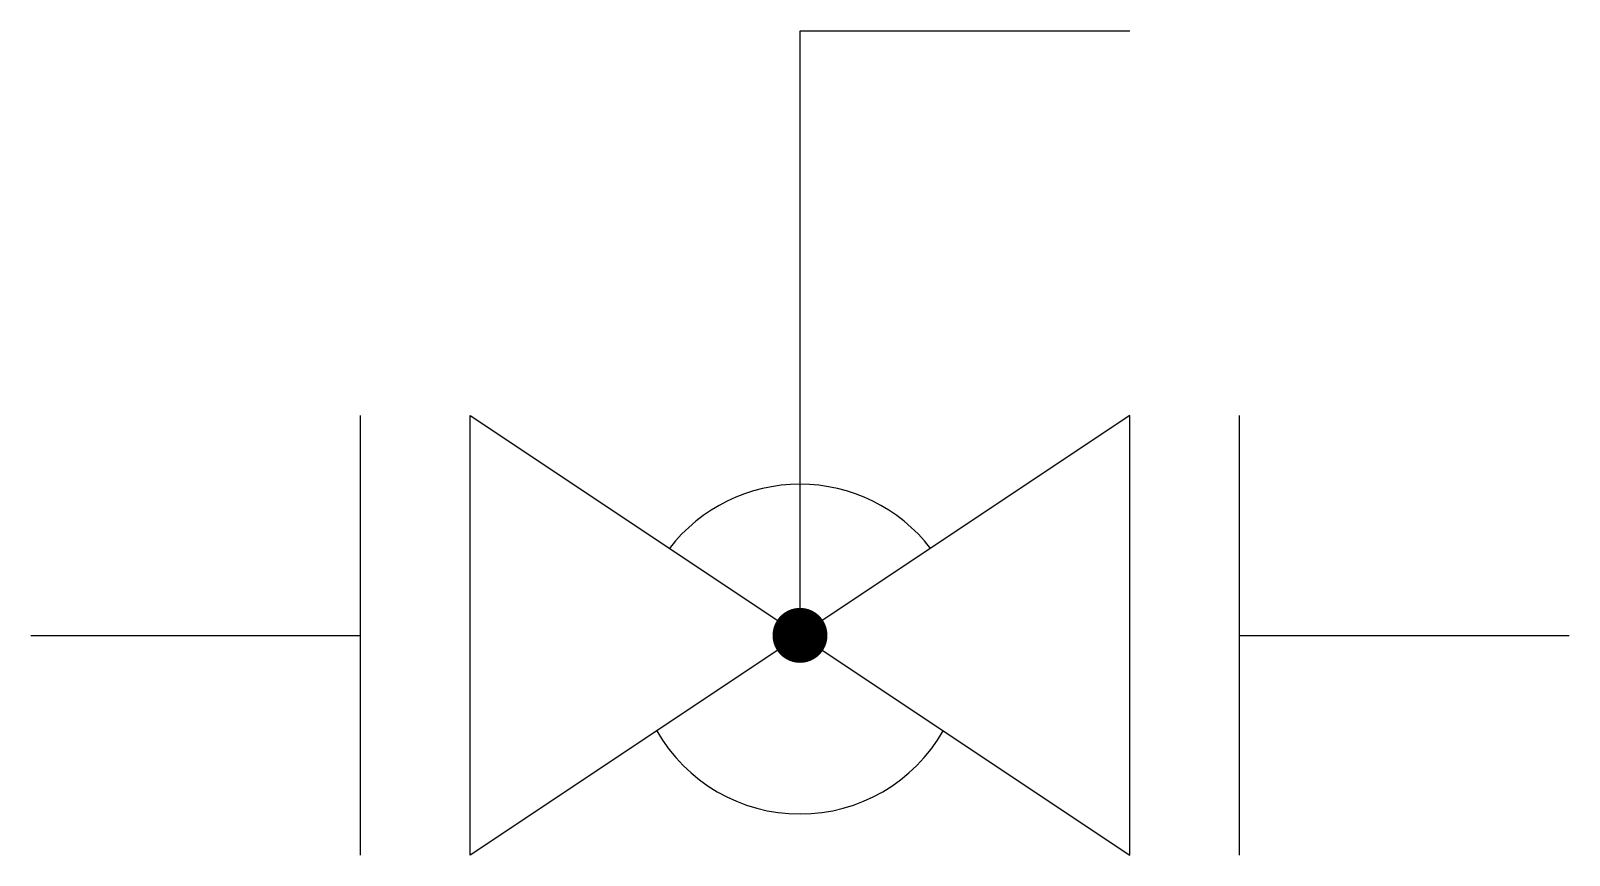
# Model space of a CAD drawing. Extents: x -6.9 to 7.1, y -2 to 5.5.
import ezdxf

# ---------------------------------------------------------------- set-up
doc = ezdxf.new("R2010")
doc.units = 0
doc.header["$LTSCALE"] = 1.2
doc.header["$MEASUREMENT"] = 0
doc.layers.get('0').update_dxf_attribs({"linetype": 'CONTINUOUS'})

msp = doc.modelspace()

# ---------------------------------------------------------------- linework, layer by layer
at = {"ltscale": 0.1}
for p, q in [((0.125, 5.5), (3.125, 5.5)), ((0.125, 0), (0.125, 5.5)), ((-3.875, -2), (-3.875, 2)), ((-2.875, 2), (3.125, -2)), ((-2.875, -2), (-2.875, 2)), ((3.125, -2), (3.125, 2)), ((4.125, -2), (4.125, 2)), ((-6.875, 0), (-3.875, 0)), ((4.125, 0), (7.125, 0))]:
    msp.add_line(p, q, dxfattribs=at)
at = {"ltscale": 0.25}
msp.add_line((3.125, 2), (-2.875, -2), dxfattribs=at)
at = {"ltscale": 0.1, "const_width": 0.25}
msp.add_lwpolyline([(0, 0, 1), (0.25, 0, 1)], format="xyb", close=True, dxfattribs=at)
at = {"ltscale": 0.25}
for start, end in [(37.666, 142.334), (209.7141, 330.2859)]:
    msp.add_arc((0.125, -0.125), 1.5, start, end, dxfattribs=at)

doc.saveas('drawing.dxf')
